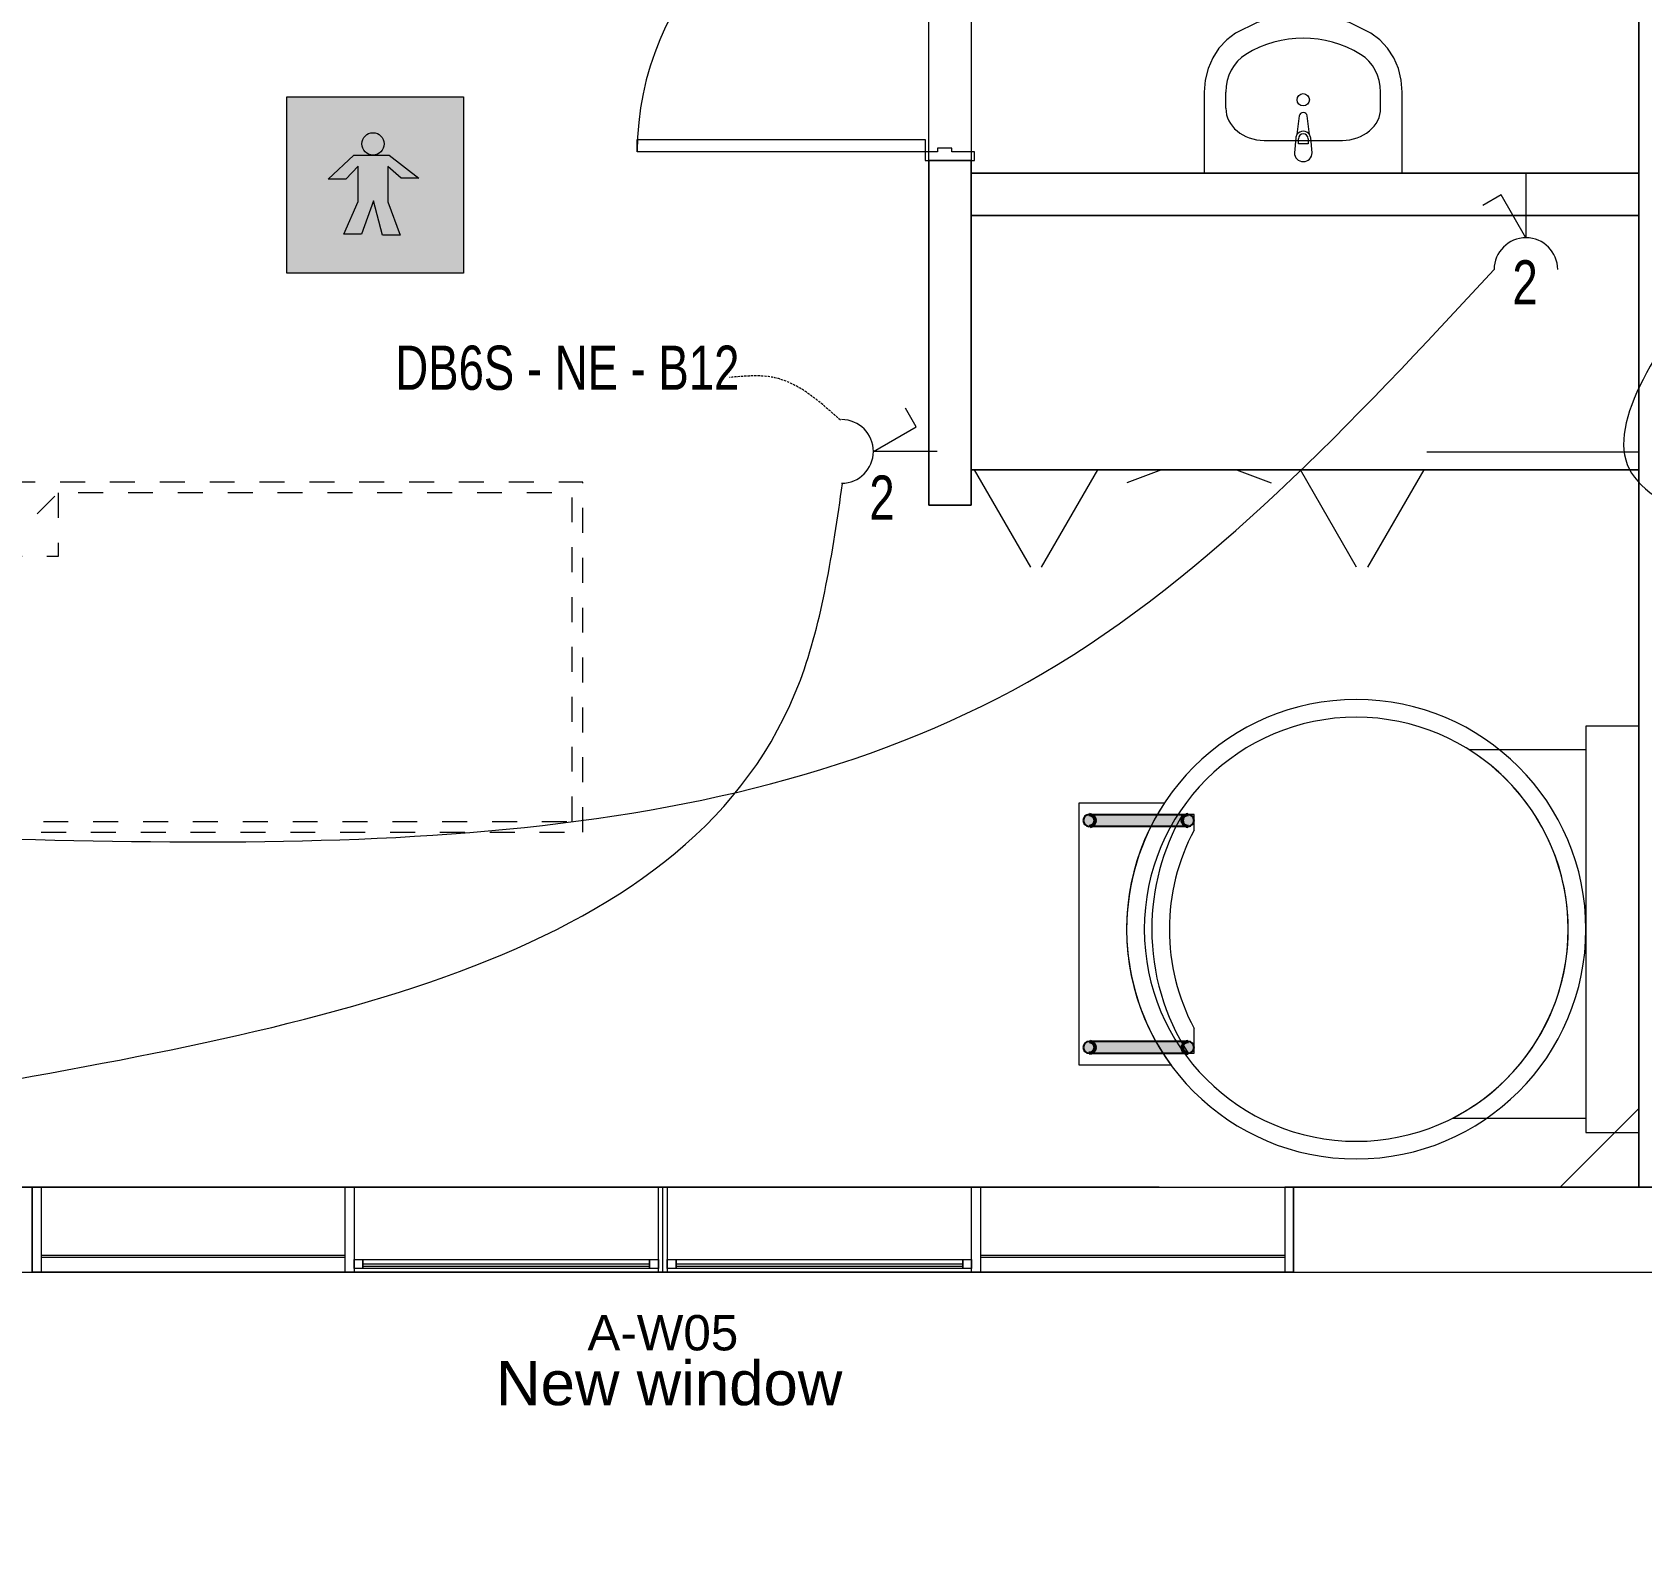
# Model space of a CAD drawing. Header units: millimetres. Extents: x -12392 to 16131, y -4930 to 15514.
# Drawn here: x 1587 to 6143, y -4930 to -598 of the extents above; entities that cross this region are included whole.
import ezdxf

# ---------------------------------------------------------------- set-up
doc = ezdxf.new("R2010")
doc.units = ezdxf.units.MM
for name, pattern in [('IMPORT-Dashed', [282.222223, 141.111112, -141.111112]), ('IMPORT-Small Dashed', [141.111111, 70.555556, -70.555556]), ('WSP_NZ_Hidden', [9.5, 6.5, -3])]:
    doc.linetypes.add(name, pattern=pattern)
for name, color, linetype, lineweight in [('0_Pen_No__195', 252, 'Continuous', 13), ('_Non Essential Power', 1, 'Continuous', 13), ('A-Des_ Columns', 250, 'Continuous', 13), ('A-Des_ Columns_Pen_No__81', 251, 'Continuous', 18), ('A-Des_ Fittings Joinery_Pen_No__81', 251, 'Continuous', 18), ('A-Des_ Fittings Plumbing', 250, 'Continuous', 13), ('A-Des_ Fittings Plumbing_Pen_No__1', 250, 'Continuous', 13), ('A-Des_ Fittings Plumbing_Pen_No__186', 210, 'Continuous', 50), ('A-Des_ Fittings Plumbing_Pen_No__5', 170, 'Continuous', 25), ('A-Des_ Fittings Plumbing_Pen_No__81', 251, 'Continuous', 18), ('A-Des_ Furniture_Pen_No__81', 251, 'Continuous', 18), ('A-Des_ Walls', 250, 'Continuous', 13), ('A-Des_ Walls_Pen_No__216', 7, 'Continuous', 18), ('A-Des_ Walls_Pen_No__81', 251, 'Continuous', 18), ('ARCHICAD Doors_Pen_No__81', 251, 'Continuous', 18), ('Essential Power - MEC1', 1, 'Continuous', 13), ('L06 Enlarged Ground Proposed Plan 01_GFEnlarged Proposed Plan 01_dwg', 8, 'Continuous', 13), ('New_A-Des_ Floors_Pen_No__89', 7, 'Continuous', 18), ('New_A-Des_ Walls_Pen_No__27', 7, 'Continuous', 18), ('New_A-Des_ Zones_Pen_No__94', 7, 'Continuous', 18), ('New_A-Doc_ Presentation_Furniture 1_50_Pen_No__86', 7, 'Continuous', 18), ('New_ARCHICAD Window Markers_Pen_No__66', 7, 'Continuous', 18), ('New_ARCHICAD Windows_Pen_No__181', 90, 'Continuous', 5), ('New_ARCHICAD Windows_Pen_No__3', 7, 'Continuous', 18), ('Non-Essential Power - MEC', 10, 'Continuous', 13)]:
    doc.layers.add(name, color=color, linetype=linetype, lineweight=lineweight)
doc.styles.add('Arial', font='arial.ttf', dxfattribs={"height": 100})
doc.styles.add('Arial Narrow', font='ARIALN.TTF', dxfattribs={"width": 0.9, "height": 125})
doc.styles.add('Arial_1', font='arial.ttf', dxfattribs={"height": 125})

# ---------------------------------------------------------------- blocks, each defined once
blk = doc.blocks.new('L06 Enlarged Ground Proposed Plan 01_GFEnlarged Proposed Plan 01_dwg_Slab_12_1-12186595-NEW GROUND FLOOR LAYOUT - ELECTRICAL PROPOSED PLAN 01')
at = {"layer": 'A-Des_ Fittings Plumbing_Pen_No__81', "color": 254}
for start, end in [(360, 180), (180, 360)]:
    blk.add_arc((5334.7, -3136.7), 600, start, end, dxfattribs=at)
blk = doc.blocks.new('L06 Enlarged Ground Proposed Plan 01_GFEnlarged Proposed Plan 01_dwg_Slab_13_1-12186596-NEW GROUND FLOOR LAYOUT - ELECTRICAL PROPOSED PLAN 01')
at = {"layer": 'A-Des_ Fittings Plumbing_Pen_No__81', "color": 254}
for start, end in [(360, 180), (180, 360)]:
    blk.add_arc((5334.7, -3136.7), 650, start, end, dxfattribs=at)
blk = doc.blocks.new('L06 Enlarged Ground Proposed Plan 01_GFEnlarged Proposed Plan 01_dwg_Slab_14_1-12186597-NEW GROUND FLOOR LAYOUT - ELECTRICAL PROPOSED PLAN 01')
at = {"layer": 'A-Des_ Fittings Plumbing_Pen_No__81', "color": 254}
blk.add_line((5934.6, -3136.7), (5934.8, -3136.7), dxfattribs=at)
at = {"layer": 'A-Des_ Fittings Plumbing_Pen_No__81', "color": 254, "flags": 128}
blk.add_lwpolyline([(5607.8, -3671.1), (5985.1, -3671.1), (5985.1, -2628.9), (5654.1, -2628.9)], dxfattribs=at)
at = {"layer": 'A-Des_ Fittings Plumbing_Pen_No__81', "color": 254}
for radius, start, end in [(599.9, 0, 57.8346), (600.2, 297.0718, 360)]:
    blk.add_arc((5334.7, -3136.7), radius, start, end, dxfattribs=at)
blk = doc.blocks.new('L06 Enlarged Ground Proposed Plan 01_GFEnlarged Proposed Plan 01_dwg_Slab_33_1-12186617-NEW GROUND FLOOR LAYOUT - ELECTRICAL PROPOSED PLAN 01')
at = {"layer": 'A-Des_ Fittings Plumbing_Pen_No__81', "color": 254}
blk.add_line((4685, -3136.7), (4684.7, -3136.7), dxfattribs=at)
at = {"layer": 'A-Des_ Fittings Plumbing_Pen_No__81', "color": 254, "flags": 128}
blk.add_lwpolyline([(4810.8, -3521.1), (4550.4, -3521.1), (4550.4, -2778.9), (4792.3, -2778.9)], dxfattribs=at)
at = {"layer": 'A-Des_ Fittings Plumbing_Pen_No__81', "color": 254}
for centre, radius, start, end in [((5334.9, -3136.7), 650, 146.5982, 180), ((5284.1, -3138.7), 599.4, 179.8049, 188.7636), ((5334.9, -3136.7), 650, 188.2587, 216.2558)]:
    blk.add_arc(centre, radius, start, end, dxfattribs=at)
blk = doc.blocks.new('L06 Enlarged Ground Proposed Plan 01_GFEnlarged Proposed Plan 01_dwg_CI Tools Window-12186653-NEW GROUND FLOOR LAYOUT - ELECTRICAL PROPOSED PLAN 01')
at = {"layer": 'New_ARCHICAD Windows_Pen_No__181', "color": 53}
for p, q in [((1612.2, -4058.7), (2473.4, -4058.7)), ((1612.2, -4064.7), (2473.4, -4064.7)), ((2523.4, -4083.7), (3334.7, -4083.7)), ((2523.4, -4089.7), (3334.7, -4089.7)), ((3409.7, -4083.7), (4220.9, -4083.7)), ((3409.7, -4089.7), (4220.9, -4089.7)), ((4270.9, -4058.7), (5132.2, -4058.7)), ((4270.9, -4064.7), (5132.2, -4064.7))]:
    blk.add_line(p, q, dxfattribs=at)
at = {"layer": 'New_ARCHICAD Windows_Pen_No__3', "color": 253}
for p, q in [((1612.2, -3866.7), (5132.2, -3866.7)), ((5132.2, -4106.7), (1612.2, -4106.7))]:
    blk.add_line(p, q, dxfattribs=at)
at = {"layer": 'New_ARCHICAD Windows_Pen_No__3', "color": 253, "flags": 128}
for points in [[(1587.2, -4106.7), (1587.2, -3866.7), (1612.2, -3866.7), (1612.2, -4106.7)], [(2473.4, -4106.7), (2473.4, -3866.7), (2498.4, -3866.7), (2498.4, -4106.7)], [(3359.7, -4106.7), (3359.7, -3866.7), (3384.7, -3866.7), (3384.7, -4106.7)], [(4245.9, -4106.7), (4245.9, -3866.7), (4270.9, -3866.7), (4270.9, -4106.7)], [(5157.2, -4106.7), (5157.2, -3866.7), (5132.2, -3866.7), (5132.2, -4106.7)]]:
    blk.add_lwpolyline(points, close=True, dxfattribs=at)
for points in [[(3334.7, -4071.7), (3359.7, -4071.7), (3359.7, -4096.7), (3334.7, -4096.7), (3334.7, -4071.7), (3359.7, -4071.7), (3359.7, -4096.7), (3334.7, -4096.7), (2523.4, -4096.7), (2498.4, -4096.7), (2498.4, -4071.7), (2523.4, -4071.7), (2523.4, -4096.7), (2498.4, -4096.7), (2498.4, -4071.7), (2523.4, -4071.7)], [(2523.4, -4096.7), (2523.4, -4071.7), (3334.7, -4071.7), (3334.7, -4096.7)], [(4220.9, -4071.7), (4245.9, -4071.7), (4245.9, -4096.7), (4220.9, -4096.7), (4220.9, -4071.7), (4245.9, -4071.7), (4245.9, -4096.7), (4220.9, -4096.7), (3409.7, -4096.7), (3384.7, -4096.7), (3384.7, -4071.7), (3409.7, -4071.7), (3409.7, -4096.7), (3384.7, -4096.7), (3384.7, -4071.7), (3409.7, -4071.7)], [(3409.7, -4096.7), (3409.7, -4071.7), (4220.9, -4071.7), (4220.9, -4096.7)]]:
    blk.add_lwpolyline(points, dxfattribs=at)
blk = doc.blocks.new('L06 Enlarged Ground Proposed Plan 01_GFEnlarged Proposed Plan 01_dwg_Wall_13_1-12186657-NEW GROUND FLOOR LAYOUT - ELECTRICAL PROPOSED PLAN 01')
at = {"layer": 'A-Des_ Walls', "color": 10, "flags": 128}
for points in [[(1587.2, -3866.7), (1587.2, -4106.7), (3372.2, -4106.7), (3372.2, -3866.7)], [(3372.2, -4106.7), (3372.2, -3866.7), (5157.2, -3866.7), (5157.2, -4106.7), (7397.2, -4106.7), (7397.2, -4056.7), (7397.2, -4006.7), (7397.2, -3866.7), (5157.2, -3866.7), (5157.2, -4106.7)]]:
    blk.add_lwpolyline(points, close=True, dxfattribs=at)
at = {"layer": 'A-Des_ Walls_Pen_No__81', "color": 254}
for p, q in [((1587.2, -3866.7), (609.7, -3866.7)), ((6134.7, -3866.7), (5157.2, -3866.7)), ((5157.2, -4106.7), (7397.2, -4106.7))]:
    blk.add_line(p, q, dxfattribs=at)
at = {"layer": 'New_A-Des_ Walls_Pen_No__27', "color": 253}
blk.add_line((5157.2, -4106.7), (5157.2, -3866.7), dxfattribs=at)
blk.add_blockref('L06 Enlarged Ground Proposed Plan 01_GFEnlarged Proposed Plan 01_dwg_CI Tools Window-12186653-NEW GROUND FLOOR LAYOUT - ELECTRICAL PROPOSED PLAN 01', (0, 0))
at = {"layer": 'New_ARCHICAD Window Markers_Pen_No__66', "insert": (3372.2, -4228.5), "char_height": 100, "width": 509.309, "attachment_point": 2, "line_spacing_factor": 0.941778, "style": 'Arial'}
blk.add_mtext('A-W05', dxfattribs=at)
blk = doc.blocks.new('L06 Enlarged Ground Proposed Plan 01_GFEnlarged Proposed Plan 01_dwg_Wall_40_1-12186697-NEW GROUND FLOOR LAYOUT - ELECTRICAL PROPOSED PLAN 01')
at = {"layer": 'A-Des_ Walls', "color": 10, "flags": 128}
blk.add_lwpolyline([(6134.7, 1133.3), (6134.7, -3866.7), (6374.7, -3866.7), (6374.7, 1133.3)], close=True, dxfattribs=at)
at = {"layer": 'A-Des_ Walls_Pen_No__81', "color": 254}
for p, q in [((6134.7, 1133.3), (6134.7, -996.7)), ((6134.7, -1116.7), (6134.7, -3866.7))]:
    blk.add_line(p, q, dxfattribs=at)
blk = doc.blocks.new('L06 Enlarged Ground Proposed Plan 01_GFEnlarged Proposed Plan 01_dwg_CI Tools Door_21__1-12186698-NEW GROUND FLOOR LAYOUT - ELECTRICAL PROPOSED PLAN 01')
at = {"layer": 'ARCHICAD Doors_Pen_No__81', "color": 254, "flags": 128}
for points in [[(4189.7, -131.7), (4149.7, -131.7), (4149.7, -121.7), (4114.7, -121.7), (4114.7, -96.7), (4254.7, -96.7), (4254.7, -121.7), (4189.7, -121.7), (4189.7, -131.7), (4149.7, -131.7), (4149.7, -121.7), (4114.7, -121.7), (4114.7, -96.7), (4254.7, -96.7), (4254.7, -121.7), (4189.7, -121.7)], [(3299.7, -901.7), (4114.7, -901.7), (4114.7, -936.7), (3299.7, -936.7), (3299.7, -901.7), (4114.7, -901.7), (4114.7, -936.7), (3299.7, -936.7)], [(4189.7, -926.7), (4149.7, -926.7), (4149.7, -936.7), (4114.7, -936.7), (4114.7, -961.7), (4254.7, -961.7), (4254.7, -936.7), (4189.7, -936.7), (4189.7, -926.7), (4149.7, -926.7), (4149.7, -936.7), (4114.7, -936.7), (4114.7, -961.7), (4254.7, -961.7), (4254.7, -936.7), (4189.7, -936.7)]]:
    blk.add_lwpolyline(points, close=True, dxfattribs=at)
at = {"layer": 'ARCHICAD Doors_Pen_No__81', "color": 254}
blk.add_arc((4114.7, -936.7), 815, 90, 180, dxfattribs=at)
blk = doc.blocks.new('L06 Enlarged Ground Proposed Plan 01_GFEnlarged Proposed Plan 01_dwg_Wall_41_1-12186699-NEW GROUND FLOOR LAYOUT - ELECTRICAL PROPOSED PLAN 01')
at = {"layer": 'A-Des_ Walls', "color": 10, "flags": 128}
for points in [[(4124.7, 1133.3), (4124.7, -96.7), (4244.7, -96.7), (4244.7, 1133.3)], [(4244.7, -961.7), (4124.7, -961.7), (4124.7, -1936.7), (4244.7, -1936.7)]]:
    blk.add_lwpolyline(points, close=True, dxfattribs=at)
at = {"layer": 'A-Des_ Walls_Pen_No__81', "color": 254, "flags": 128}
for points in [[(4124.7, -96.7), (4244.7, -96.7), (4244.7, 1133.3), (4124.7, 1133.3), (4124.7, -96.7)], [(4244.7, -996.7), (4244.7, -961.7), (4124.7, -961.7), (4124.7, -1936.7), (4244.7, -1936.7), (4244.7, -1116.7)]]:
    blk.add_lwpolyline(points, dxfattribs=at)
blk.add_blockref('L06 Enlarged Ground Proposed Plan 01_GFEnlarged Proposed Plan 01_dwg_CI Tools Door_21__1-12186698-NEW GROUND FLOOR LAYOUT - ELECTRICAL PROPOSED PLAN 01', (0, 0))
blk = doc.blocks.new('L06 Enlarged Ground Proposed Plan 01_GFEnlarged Proposed Plan 01_dwg_Wall_42_1-12186700-NEW GROUND FLOOR LAYOUT - ELECTRICAL PROPOSED PLAN 01')
at = {"layer": 'A-Des_ Walls', "color": 10, "flags": 128}
blk.add_lwpolyline([(6134.7, -996.7), (4244.7, -996.7), (4244.7, -1116.7), (6134.7, -1116.7)], close=True, dxfattribs=at)
at = {"layer": 'A-Des_ Walls_Pen_No__81', "color": 254}
for p, q in [((6134.7, -996.7), (4244.7, -996.7)), ((4244.7, -1116.7), (6134.7, -1116.7))]:
    blk.add_line(p, q, dxfattribs=at)
blk = doc.blocks.new('L06 Enlarged Ground Proposed Plan 01_GFEnlarged Proposed Plan 01_dwg_Basin 24_47__1-12186901-NEW GROUND FLOOR LAYOUT - ELECTRICAL PROPOSED PLAN 01')
at = {"layer": 'A-Des_ Fittings Plumbing', "color": 10, "flags": 128}
blk.add_lwpolyline([(5464.7, -996.7), (5464.7, -767.6), (5462, -733.9), (5454, -701.2), (5440.9, -670.7), (5423.2, -643.3), (5401.4, -619.8), (5376.2, -601.1), (5315.3, -571.2), (5250.9, -552.9), (5184.7, -546.7), (5118.5, -552.9), (5054, -571.2), (4993.2, -601.1), (4968, -619.8), (4946.2, -643.3), (4928.5, -670.7), (4915.4, -701.2), (4907.4, -733.9), (4904.7, -767.6), (4904.7, -996.7)], close=True, dxfattribs=at)
at = {"layer": 'A-Des_ Fittings Plumbing_Pen_No__81', "color": 254}
for p, q in [((4965.6, -813.4), (4965.6, -767.6)), ((5403.8, -813.4), (5403.8, -767.6)), ((5173.6, -835), (5167, -887.9)), ((5202.4, -887.9), (5195.8, -835)), ((5073.8, -904.4), (5295.6, -904.4)), ((5163.7, -897.4), (5159.7, -939.4)), ((5209.7, -939.4), (5205.7, -897.4))]:
    blk.add_line(p, q, dxfattribs=at)
at = {"layer": 'A-Des_ Fittings Plumbing_Pen_No__81', "color": 254, "flags": 128}
blk.add_lwpolyline([(5464.7, -996.7), (5464.7, -767.6), (5462, -733.9), (5454, -701.2), (5440.9, -670.7), (5423.2, -643.3), (5401.4, -619.8), (5376.2, -601.1), (5315.3, -571.2), (5250.9, -552.9), (5184.7, -546.7), (5118.5, -552.9), (5054, -571.2), (4993.2, -601.1), (4968, -619.8), (4946.2, -643.3), (4928.5, -670.7), (4915.4, -701.2), (4907.4, -733.9), (4904.7, -767.6), (4904.7, -996.7)], close=True, dxfattribs=at)
blk.add_lwpolyline([(5198.3, -899.6), (5198.3, -914.5), (5171.1, -914.5), (5171.1, -899.6)], dxfattribs=at)
at = {"layer": 'A-Des_ Fittings Plumbing_Pen_No__81', "color": 254}
blk.add_circle((5184.7, -789.5), 17.5, dxfattribs=at)
for centre, radius, start, end in [((5184.7, -836.4), 11.2, 7.1389, 172.8611), ((5184.7, -899.3), 21.1, 147.229, 174.8304), ((5184.7, -899.3), 21.1, 32.771, 147.229), ((5184.7, -899.6), 13.6, 0, 180), ((5184.7, -899.3), 21.1, 5.1696, 32.771), ((5184.7, -939.4), 25, 180, 0)]:
    blk.add_arc(centre, radius, start, end, dxfattribs=at)
for centre, major_axis, ratio, start_param, end_param in [((5184.7, -996.7), (0, 381.8), 0.892754, 5.78621, 6.78016), ((5073.8, -767.6), (0, 121.2), 0.892754, 0.496975, 1.570796), ((5295.6, -767.6), (0, 121.2), 0.892754, 4.712389, 5.78621), ((5073.9, -813.4), (108.3, 0), 0.83962, 3.141593, 4.712389), ((5295.5, -813.4), (-108.3, 0), 0.83962, 1.570796, 3.141593)]:
    blk.add_ellipse(centre, major_axis=major_axis, ratio=ratio, start_param=start_param, end_param=end_param, dxfattribs=at)
blk = doc.blocks.new('L06 Enlarged Ground Proposed Plan 01_GFEnlarged Proposed Plan 01_dwg_Hospital Bed 24_52__1-12186906-NEW GROUND FLOOR LAYOUT - ELECTRICAL PROPOSED PLAN 01')
at = {"layer": 'A-Des_ Furniture_Pen_No__81', "color": 254, "linetype": 'IMPORT-Small Dashed', "flags": 128}
for points in [[(3145.7, -2861.7), (3145.7, -1871.7), (1040.7, -1871.7), (1040.7, -2861.7)], [(3115.7, -2831.7), (3115.7, -1901.7), (1660.7, -1901.7), (1480.7, -2081.7), (1480.7, -2831.7)], [(1480.7, -2801.7), (1480.7, -2081.7), (1520.7, -2041.7), (1520.7, -1931.7), (1100.7, -1931.7), (1100.7, -2801.7)]]:
    blk.add_lwpolyline(points, close=True, dxfattribs=at)
blk.add_lwpolyline([(1660.7, -1901.7), (1660.7, -2081.7), (1480.7, -2081.7)], dxfattribs=at)
blk = doc.blocks.new('L06 Enlarged Ground Proposed Plan 01_GFEnlarged Proposed Plan 01_dwg_Slab_66_1-12187157-NEW GROUND FLOOR LAYOUT - ELECTRICAL PROPOSED PLAN 01')
at = {"layer": 'New_A-Des_ Floors_Pen_No__89', "color": 253, "flags": 128}
blk.add_lwpolyline([(-11281.4, -4929.5), (-11281.4, -4106.7), (12066.4, -4106.7)], dxfattribs=at)
blk = doc.blocks.new('L06 Enlarged Ground Proposed Plan 01_GFEnlarged Proposed Plan 01_dwg_Slab_74_1-12187165-NEW GROUND FLOOR LAYOUT - ELECTRICAL PROPOSED PLAN 01')
at = {"layer": 'A-Des_ Fittings Plumbing_Pen_No__81', "color": 254, "flags": 128}
for points in [[(4875.5, -2856.2), (4875.5, -2812.2), (4842.7, -2812.2)], [(4858.9, -3487.8), (4875.5, -3487.8), (4875.5, -3417.2)]]:
    blk.add_lwpolyline(points, dxfattribs=at)
at = {"layer": 'A-Des_ Fittings Plumbing_Pen_No__81', "color": 254}
for radius, start, end in [(650, 150.0494, 180), (600, 152.1248, 180), (650, 180, 212.6931), (600, 180, 207.8752)]:
    blk.add_arc((5405.9, -3136.7), radius, start, end, dxfattribs=at)
blk = doc.blocks.new('L06 Enlarged Ground Proposed Plan 01_GFEnlarged Proposed Plan 01_dwg_Slab_75_1-12187166-NEW GROUND FLOOR LAYOUT - ELECTRICAL PROPOSED PLAN 01')
at = {"layer": 'A-Des_ Fittings Plumbing_Pen_No__81', "color": 254, "flags": 128}
for points in [[(4875.5, -2856.2), (4875.5, -2812.2), (4842.7, -2812.2)], [(4858.9, -3487.8), (4875.5, -3487.8), (4875.5, -3417.2)]]:
    blk.add_lwpolyline(points, dxfattribs=at)
at = {"layer": 'A-Des_ Fittings Plumbing_Pen_No__81', "color": 254}
for radius, start, end in [(650, 150.0494, 180), (600, 152.1248, 180), (650, 180, 212.6931), (600, 180, 207.8752)]:
    blk.add_arc((5405.9, -3136.7), radius, start, end, dxfattribs=at)
blk = doc.blocks.new('L06 Enlarged Ground Proposed Plan 01_GFEnlarged Proposed Plan 01_dwg_Column_28_1-12187182-NEW GROUND FLOOR LAYOUT - ELECTRICAL PROPOSED PLAN 01')
at = {"layer": 'A-Des_ Columns', "color": 10, "flags": 128}
blk.add_lwpolyline([(6134.7, -2561.7), (5984.7, -2561.7), (5984.7, -3711.7), (6134.7, -3711.7)], close=True, dxfattribs=at)
at = {"layer": 'A-Des_ Columns_Pen_No__81', "color": 254, "flags": 128}
blk.add_lwpolyline([(6134.7, -2561.7), (5984.7, -2561.7), (5984.7, -3711.7), (6134.7, -3711.7)], close=True, dxfattribs=at)
blk = doc.blocks.new('L06 Enlarged Ground Proposed Plan 01_GFEnlarged Proposed Plan 01_dwg_Cadimage Cabinet_164__1-12187193-NEW GROUND FLOOR LAYOUT - ELECTRICAL PROPOSED PLAN 01')
at = {"layer": 'A-Des_ Fittings Joinery_Pen_No__81', "color": 254}
for p, q in [((4253.7, -1836.7), (4412.7, -2112.1)), ((4443.9, -2112.1), (4602.9, -1836.7))]:
    blk.add_line(p, q, dxfattribs=at)
at = {"layer": 'A-Des_ Fittings Joinery_Pen_No__81', "color": 254, "flags": 128}
for points in [[(4889.7, -1116.7), (4244.7, -1116.7)], [(4889.7, -1836.7), (4244.7, -1836.7)]]:
    blk.add_lwpolyline(points, close=True, dxfattribs=at)
at = {"layer": 'A-Des_ Fittings Joinery_Pen_No__81', "color": 254, "linetype": 'IMPORT-Dashed', "flags": 128}
blk.add_lwpolyline([(4465.7, -1836.7), (4783.7, -1836.7), (4677.7, -1876.4)], dxfattribs=at)
blk = doc.blocks.new('L06 Enlarged Ground Proposed Plan 01_GFEnlarged Proposed Plan 01_dwg_Cadimage Cabinet_165__1-12187194-NEW GROUND FLOOR LAYOUT - ELECTRICAL PROPOSED PLAN 01')
at = {"layer": 'A-Des_ Fittings Joinery_Pen_No__81', "color": 254}
for p, q in [((5335.5, -2112.1), (5176.5, -1836.7)), ((5525.7, -1836.7), (5366.7, -2112.1))]:
    blk.add_line(p, q, dxfattribs=at)
at = {"layer": 'A-Des_ Fittings Joinery_Pen_No__81', "color": 254, "flags": 128}
for points in [[(5534.7, -1116.7), (4889.7, -1116.7)], [(5534.7, -1836.7), (4889.7, -1836.7)]]:
    blk.add_lwpolyline(points, close=True, dxfattribs=at)
at = {"layer": 'A-Des_ Fittings Joinery_Pen_No__81', "color": 254, "linetype": 'IMPORT-Dashed', "flags": 128}
blk.add_lwpolyline([(5313.7, -1836.7), (4995.7, -1836.7), (5101.7, -1876.4)], dxfattribs=at)
blk = doc.blocks.new('L06 Enlarged Ground Proposed Plan 01_GFEnlarged Proposed Plan 01_dwg_Cadimage Cabinet_166__1-12187195-NEW GROUND FLOOR LAYOUT - ELECTRICAL PROPOSED PLAN 01')
at = {"layer": 'A-Des_ Fittings Joinery_Pen_No__81', "color": 254}
blk.add_line((6134.7, -1786.7), (5534.7, -1786.7), dxfattribs=at)
at = {"layer": 'A-Des_ Fittings Joinery_Pen_No__81', "color": 254, "flags": 128}
for points in [[(6134.7, -1116.7), (5534.7, -1116.7)], [(6134.7, -1836.7), (5534.7, -1836.7)]]:
    blk.add_lwpolyline(points, close=True, dxfattribs=at)
blk = doc.blocks.new('L06 Enlarged Ground Proposed Plan 01_GFEnlarged Proposed Plan 01_dwg_Cadimage Cabinet_167__1-12187196-NEW GROUND FLOOR LAYOUT - ELECTRICAL PROPOSED PLAN 01')
at = {"layer": 'A-Des_ Fittings Joinery_Pen_No__81', "color": 254, "flags": 128}
blk.add_lwpolyline([(6134.7, -1116.7), (5534.7, -1116.7), (6134.7, -1116.7), (6134.7, -1836.7), (5534.7, -1836.7), (6134.7, -1836.7)], dxfattribs=at)
blk = doc.blocks.new('L06 Enlarged Ground Proposed Plan 01_GFEnlarged Proposed Plan 01_dwg-12095837-NEW GROUND FLOOR LAYOUT - ELECTRICAL PROPOSED PLAN 01')
at = {"layer": 'A-Des_ Fittings Plumbing_Pen_No__1', "lineweight": 18}
for points in [[(4858.8, -2845.5), (4863.2, -2845), (4867.2, -2843.3), (4870.6, -2840.7), (4873.3, -2837.2), (4875, -2833.2), (4875.5, -2828.9), (4875, -2824.5), (4873.3, -2820.5), (4870.6, -2817.1), (4867.2, -2814.4), (4863.2, -2812.7), (4858.8, -2812.2), (4574.3, -2812.7), (4570.3, -2814.4), (4566.9, -2817.1), (4564.2, -2820.5), (4562.5, -2824.5), (4562, -2828.9), (4562.5, -2833.2), (4564.2, -2837.2), (4566.9, -2840.7), (4570.3, -2843.3), (4574.3, -2845), (4578.7, -2845.5)], [(4858.8, -3487.8), (4863.2, -3487.2), (4867.2, -3485.5), (4870.6, -3482.9), (4873.3, -3479.4), (4875, -3475.4), (4875.5, -3471.1), (4875, -3466.8), (4873.3, -3462.7), (4870.6, -3459.3), (4867.2, -3456.6), (4863.2, -3455), (4858.8, -3454.4), (4574.3, -3455), (4570.3, -3456.6), (4566.9, -3459.3), (4564.2, -3462.7), (4562.5, -3466.8), (4562, -3471.1), (4562.5, -3475.4), (4564.2, -3479.4), (4566.9, -3482.9), (4570.3, -3485.5), (4574.3, -3487.2), (4578.7, -3487.8)]]:
    blk.add_hatch(color=50, dxfattribs=at).paths.add_polyline_path(points)
at = {"layer": '0_Pen_No__195', "color": 9, "flags": 128}
blk.add_lwpolyline([(4776.8, -3866.7), (1587.2, -3866.7), (5157.2, -3866.7)], dxfattribs=at)
at = {"layer": 'A-Des_ Fittings Plumbing_Pen_No__186', "color": 43}
for centre, start, end in [((4578.7, -2828.9), 275.5529, 90), ((4858.8, -2828.9), 90, 270.4306), ((4578.7, -3471.1), 270, 84.4471), ((4858.8, -3471.1), 89.5694, 270)]:
    blk.add_arc(centre, 16.7, start, end, dxfattribs=at)
at = {"layer": 'A-Des_ Fittings Plumbing_Pen_No__5', "color": 213}
for p, q in [((4578.7, -2812.2), (4858.8, -2812.2)), ((4858.8, -2845.5), (4578.7, -2845.5)), ((4858.8, -3454.4), (4578.7, -3454.4)), ((4578.7, -3487.8), (4858.8, -3487.8))]:
    blk.add_line(p, q, dxfattribs=at)
for centre, start, end in [((4578.7, -2828.9), 90, 180), ((4858.8, -2828.9), 0, 90), ((4578.7, -2828.9), 180, 270), ((4858.8, -2828.9), 270, 0), ((4578.7, -3471.1), 90, 180), ((4858.8, -3471.1), 0, 90), ((4578.7, -3471.1), 180, 270), ((4858.8, -3471.1), 270, 0)]:
    blk.add_arc(centre, 16.7, start, end, dxfattribs=at)
at = {"layer": 'A-Des_ Walls_Pen_No__216', "color": 253, "flags": 128}
blk.add_lwpolyline([(5912.2, -3866.7), (6134.7, -3644.2), (6134.7, -3866.7)], close=True, dxfattribs=at)
at = {"layer": 'New_A-Des_ Zones_Pen_No__94', "color": 253, "flags": 128}
for points in [[(609.7, -1037.5), (609.7, -3866.7), (1953.9, -3866.7), (6134.7, -3866.7), (6134.7, -3711.7), (6134.7, -2561.7), (6134.7, -1116.7), (6125.1, -1116.7), (4244.7, -1116.7), (4244.7, -1936.7), (4124.7, -1936.7), (4124.7, -1116.7), (4124.7, 1133.3), (609.7, 1133.3), (609.7, 173.3)], [(4244.7, 1133.3), (4244.7, -996.7), (6134.7, -996.7), (6134.7, 1133.3)]]:
    blk.add_lwpolyline(points, close=True, dxfattribs=at)
for name in ['L06 Enlarged Ground Proposed Plan 01_GFEnlarged Proposed Plan 01_dwg_Wall_41_1-12186699-NEW GROUND FLOOR LAYOUT - ELECTRICAL PROPOSED PLAN 01', 'L06 Enlarged Ground Proposed Plan 01_GFEnlarged Proposed Plan 01_dwg_Wall_40_1-12186697-NEW GROUND FLOOR LAYOUT - ELECTRICAL PROPOSED PLAN 01', 'L06 Enlarged Ground Proposed Plan 01_GFEnlarged Proposed Plan 01_dwg_Basin 24_47__1-12186901-NEW GROUND FLOOR LAYOUT - ELECTRICAL PROPOSED PLAN 01', 'L06 Enlarged Ground Proposed Plan 01_GFEnlarged Proposed Plan 01_dwg_Wall_42_1-12186700-NEW GROUND FLOOR LAYOUT - ELECTRICAL PROPOSED PLAN 01', 'L06 Enlarged Ground Proposed Plan 01_GFEnlarged Proposed Plan 01_dwg_Cadimage Cabinet_164__1-12187193-NEW GROUND FLOOR LAYOUT - ELECTRICAL PROPOSED PLAN 01', 'L06 Enlarged Ground Proposed Plan 01_GFEnlarged Proposed Plan 01_dwg_Cadimage Cabinet_165__1-12187194-NEW GROUND FLOOR LAYOUT - ELECTRICAL PROPOSED PLAN 01', 'L06 Enlarged Ground Proposed Plan 01_GFEnlarged Proposed Plan 01_dwg_Cadimage Cabinet_166__1-12187195-NEW GROUND FLOOR LAYOUT - ELECTRICAL PROPOSED PLAN 01', 'L06 Enlarged Ground Proposed Plan 01_GFEnlarged Proposed Plan 01_dwg_Cadimage Cabinet_167__1-12187196-NEW GROUND FLOOR LAYOUT - ELECTRICAL PROPOSED PLAN 01', 'L06 Enlarged Ground Proposed Plan 01_GFEnlarged Proposed Plan 01_dwg_Hospital Bed 24_52__1-12186906-NEW GROUND FLOOR LAYOUT - ELECTRICAL PROPOSED PLAN 01', 'L06 Enlarged Ground Proposed Plan 01_GFEnlarged Proposed Plan 01_dwg_Slab_13_1-12186596-NEW GROUND FLOOR LAYOUT - ELECTRICAL PROPOSED PLAN 01', 'L06 Enlarged Ground Proposed Plan 01_GFEnlarged Proposed Plan 01_dwg_Slab_12_1-12186595-NEW GROUND FLOOR LAYOUT - ELECTRICAL PROPOSED PLAN 01', 'L06 Enlarged Ground Proposed Plan 01_GFEnlarged Proposed Plan 01_dwg_Column_28_1-12187182-NEW GROUND FLOOR LAYOUT - ELECTRICAL PROPOSED PLAN 01', 'L06 Enlarged Ground Proposed Plan 01_GFEnlarged Proposed Plan 01_dwg_Slab_14_1-12186597-NEW GROUND FLOOR LAYOUT - ELECTRICAL PROPOSED PLAN 01', 'L06 Enlarged Ground Proposed Plan 01_GFEnlarged Proposed Plan 01_dwg_Slab_33_1-12186617-NEW GROUND FLOOR LAYOUT - ELECTRICAL PROPOSED PLAN 01', 'L06 Enlarged Ground Proposed Plan 01_GFEnlarged Proposed Plan 01_dwg_Slab_74_1-12187165-NEW GROUND FLOOR LAYOUT - ELECTRICAL PROPOSED PLAN 01', 'L06 Enlarged Ground Proposed Plan 01_GFEnlarged Proposed Plan 01_dwg_Slab_75_1-12187166-NEW GROUND FLOOR LAYOUT - ELECTRICAL PROPOSED PLAN 01', 'L06 Enlarged Ground Proposed Plan 01_GFEnlarged Proposed Plan 01_dwg_Wall_13_1-12186657-NEW GROUND FLOOR LAYOUT - ELECTRICAL PROPOSED PLAN 01', 'L06 Enlarged Ground Proposed Plan 01_GFEnlarged Proposed Plan 01_dwg_Slab_66_1-12187157-NEW GROUND FLOOR LAYOUT - ELECTRICAL PROPOSED PLAN 01']:
    blk.add_blockref(name, (0, 0))
at = {"layer": 'New_A-Doc_ Presentation_Furniture 1_50_Pen_No__86', "insert": (2900.1, -4358.5), "char_height": 125, "width": 1155.434, "attachment_point": 1, "line_spacing_factor": 0.941778, "style": 'Arial_1'}
blk.add_mtext('New window', dxfattribs=at)
blk = doc.blocks.new('Body Protected')
at = {"layer": '_Non Essential Power'}
h = blk.add_hatch(color=255, dxfattribs=at)
h.dxf.hatch_style = 1
h.paths.add_polyline_path([(12592, -5845.3), (13092, -5845.3), (13092, -5346.8), (12592, -5346.8)])
h.paths.add_polyline_path([(12781.5, -5511.6), (12835.8, -5511.2, -0.414214), (12804.2, -5479.6, -1), (12867.4, -5479.6, -0.414214), (12835.8, -5511.2), (12881.5, -5511.6), (12965.2, -5577), (12915.2, -5577), (12878, -5543.6), (12878, -5643.6), (12912.8, -5737.4), (12862.8, -5737.4), (12837.5, -5640.6), (12803.3, -5734.6), (12753.3, -5734.6), (12793.5, -5643), (12793.5, -5543), (12759, -5579.2), (12709, -5579.2)], flags=16)
h.paths.add_polyline_path([(12867.4, -5479.6, 1), (12804.2, -5479.6, 1)], flags=0)
at = {"layer": '_Non Essential Power', "true_color": 0x139b48}
h = blk.add_hatch(color=114, dxfattribs=at)
h.dxf.hatch_style = 1
h.paths.add_polyline_path([(13092, -5346.8), (12592, -5346.8), (12592, -5845.3), (13092, -5845.3)])
h.paths.add_polyline_path([(12781.5, -5511.6), (12835.8, -5511.2, -0.414214), (12804.2, -5479.6, -1), (12867.4, -5479.6, -0.414214), (12835.8, -5511.2), (12881.5, -5511.6), (12965.2, -5577), (12915.2, -5577), (12878, -5543.6), (12878, -5643.6), (12912.8, -5737.4), (12862.8, -5737.4), (12837.5, -5640.6), (12803.3, -5734.6), (12753.3, -5734.6), (12793.5, -5643), (12793.5, -5543), (12759, -5579.2), (12709, -5579.2)], flags=16)
h.paths.add_polyline_path([(12878, -5543.6), (12915.2, -5577), (12965.2, -5577), (12881.5, -5511.6), (12781.5, -5511.6), (12709, -5579.2), (12759, -5579.2), (12793.5, -5543), (12793.5, -5643), (12753.3, -5734.6), (12803.3, -5734.6), (12837.5, -5640.6), (12862.8, -5737.4), (12912.8, -5737.4), (12878, -5643.6)], flags=0)
h = blk.add_hatch(color=114, dxfattribs=at)
h.dxf.hatch_style = 1
h.paths.add_polyline_path([(12793.5, -5643), (12753.3, -5734.6), (12803.3, -5734.6), (12837.5, -5640.6), (12862.8, -5737.4), (12912.8, -5737.4), (12878, -5643.6), (12878, -5543.6), (12915.2, -5577), (12965.2, -5577), (12881.5, -5511.6), (12781.5, -5511.6), (12709, -5579.2), (12759, -5579.2), (12793.5, -5543)])
h.paths.add_polyline_path([(12867.4, -5479.6, 1), (12804.2, -5479.6, 1)])
at = {"layer": '_Non Essential Power', "color": 255}
for p, q in [((12709, -5579.2), (12781.5, -5511.6)), ((12781.5, -5511.6), (12881.5, -5511.6)), ((12881.5, -5511.6), (12965.2, -5577)), ((12793.5, -5543), (12759, -5579.2)), ((12793.5, -5643), (12793.5, -5543)), ((12915.2, -5577), (12878, -5543.6)), ((12878, -5543.6), (12878, -5643.6)), ((12759, -5579.2), (12709, -5579.2)), ((12965.2, -5577), (12915.2, -5577)), ((12753.3, -5734.6), (12793.5, -5643)), ((12837.5, -5640.6), (12803.3, -5734.6)), ((12862.8, -5737.4), (12837.5, -5640.6)), ((12878, -5643.6), (12912.8, -5737.4)), ((12803.3, -5734.6), (12753.3, -5734.6)), ((12912.8, -5737.4), (12862.8, -5737.4))]:
    blk.add_line(p, q, dxfattribs=at)
blk.add_lwpolyline([(12592, -5346.8), (13092, -5346.8), (13092, -5845.3), (12592, -5845.3)], close=True, dxfattribs=at)
blk.add_circle((12835.8, -5479.6), 31.6, dxfattribs=at)

msp = doc.modelspace()

# ---------------------------------------------------------------- linework, layer by layer
at = {"layer": 'Essential Power - MEC1', "lineweight": 18}
for p, q in [((5815, -999.9), (5815, -1179.9)), ((5745, -1058.7), (5693, -1088.7)), ((5815, -1179.9), (5745, -1058.7))]:
    msp.add_line(p, q, dxfattribs=at)
msp.add_arc((5815, -1269.9), 90, 0, 180, dxfattribs=at)
at = {"layer": 'Essential Power - MEC1'}
msp.add_spline([(1214.9, -2872.5), (4446.9, -2412.8), (5725, -1269.9)], degree=3, dxfattribs=at)
at = {"layer": 'Non-Essential Power - MEC', "lineweight": 18}
for p, q in [((4089.4, -1714.5), (4059.4, -1662.5)), ((3968.1, -1784.5), (4089.4, -1714.5)), ((4148.1, -1784.5), (3968.1, -1784.5))]:
    msp.add_line(p, q, dxfattribs=at)
msp.add_arc((3878.1, -1784.5), 90, 270, 90, dxfattribs=at)
at = {"layer": 'Non-Essential Power - MEC'}
for points in [[(6373, -1240.5), (6101.7, -1821.1), (6693.4, -2068.1)], [(1338.5, -3596.7), (3761.4, -2431.4), (3880.6, -1875.7)]]:
    msp.add_spline(points, degree=3, dxfattribs=at)
at = {"layer": 'Non-Essential Power - MEC', "color": 18, "linetype": 'WSP_NZ_Hidden', "true_color": 0x000000}
msp.add_spline([(3874.6, -1696.1), (3686.1, -1575.4), (3560.4, -1575.4)], degree=3, dxfattribs=at)

# ---------------------------------------------------------------- block references
at = {"layer": '_Non Essential Power'}
msp.add_blockref('Body Protected', (-10284, 4565.3), dxfattribs=at)
at = {"layer": 'L06 Enlarged Ground Proposed Plan 01_GFEnlarged Proposed Plan 01_dwg', "color": 253, "lineweight": 18}
msp.add_blockref('L06 Enlarged Ground Proposed Plan 01_GFEnlarged Proposed Plan 01_dwg-12095837-NEW GROUND FLOOR LAYOUT - ELECTRICAL PROPOSED PLAN 01', (0, 0), dxfattribs=at)

# ---------------------------------------------------------------- texts
at = {"layer": 'Essential Power - MEC1', "color": 1, "insert": (5776.7, -1243.7), "char_height": 125, "width": 86.582, "attachment_point": 1, "style": 'Arial Narrow'}
msp.add_mtext('2', dxfattribs=at)
at = {"layer": 'Non-Essential Power - MEC', "color": 7, "insert": (2615, -1485.2), "char_height": 125, "width": 3279.303, "attachment_point": 1, "style": 'Arial Narrow'}
msp.add_mtext('DB6S - NE - B12', dxfattribs=at)
at = {"layer": 'Non-Essential Power - MEC', "color": 1, "insert": (3956.5, -1852.7), "char_height": 125, "width": 86.582, "attachment_point": 1, "style": 'Arial Narrow'}
msp.add_mtext('2', dxfattribs=at)

doc.saveas('drawing.dxf')
